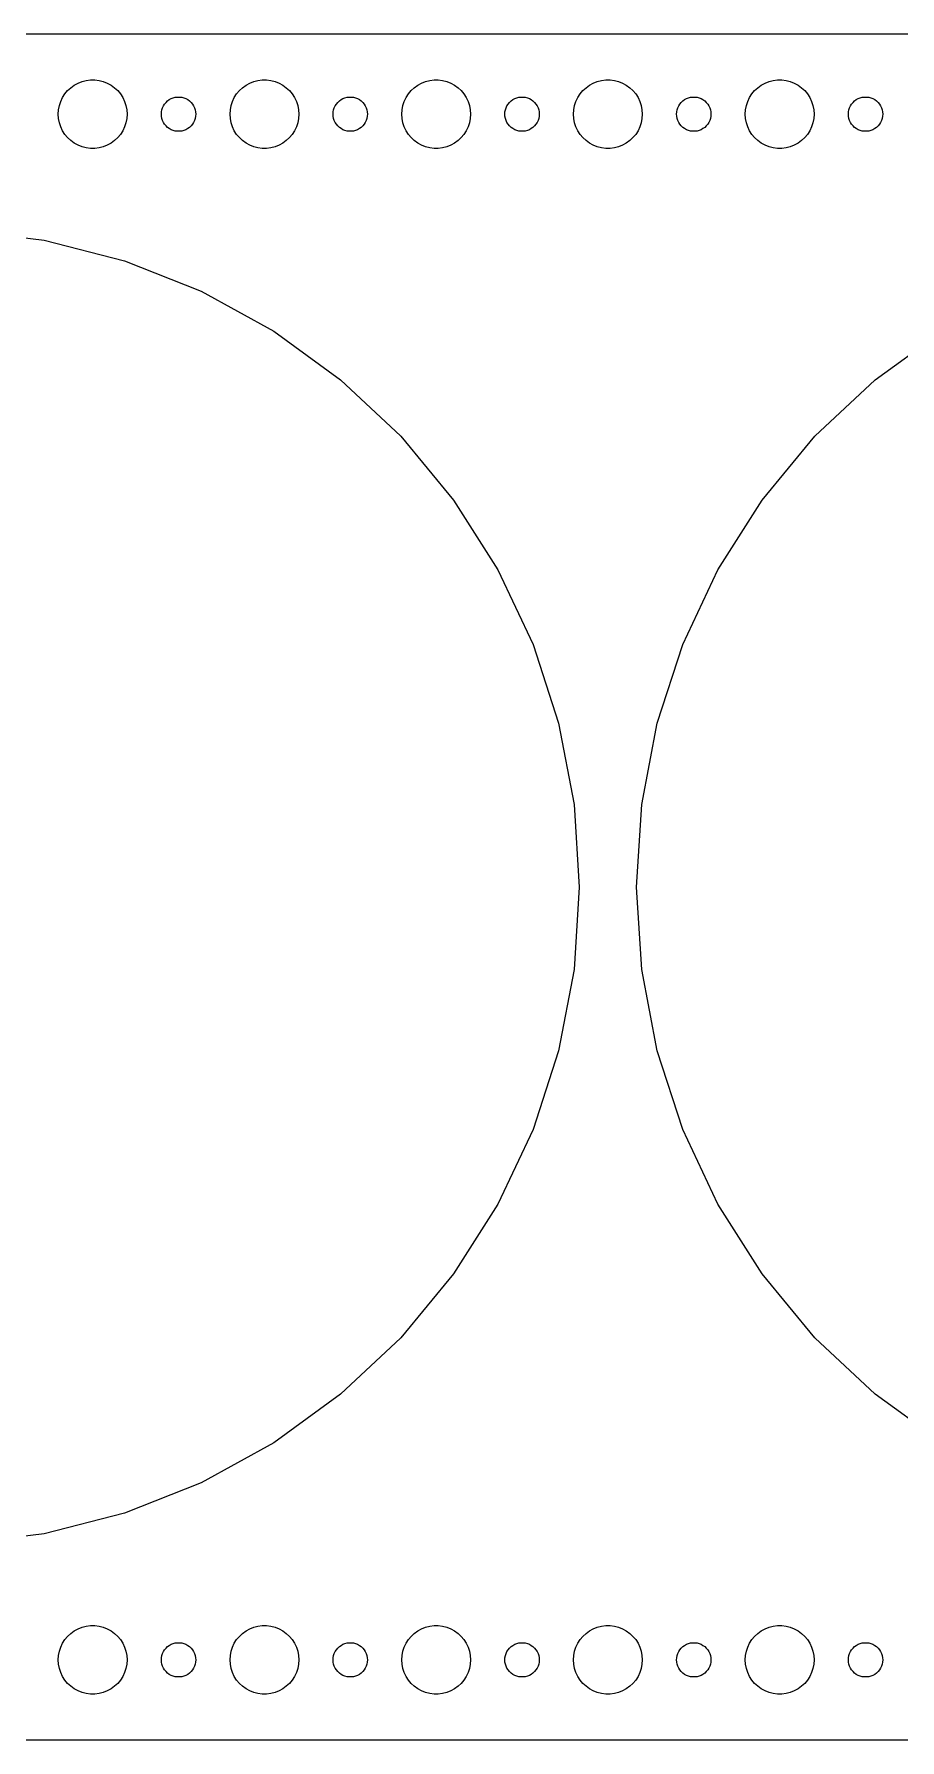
# Model space of a CAD drawing. Header units: metres. Extents: x -307 to 307, y -74 to 74.
# Drawn here: x -230.1 to -154.5, y -74.5 to 74.5 of the extents above; entities that cross this region are included whole.
import ezdxf

# ---------------------------------------------------------------- set-up
doc = ezdxf.new("R2010")
doc.units = ezdxf.units.M

msp = doc.modelspace()

# ---------------------------------------------------------------- linework, layer by layer
for p, q in [((302.314, 74.4901), (-302.314, 74.4901)), ((-226.912, 69.8115), (-226.607, 70.033)), ((-226.607, 70.033), (-226.277, 70.2145)), ((-226.277, 70.2145), (-225.927, 70.3532)), ((-225.927, 70.3532), (-225.562, 70.4469)), ((-225.562, 70.4469), (-225.188, 70.4941)), ((-225.188, 70.4941), (-224.812, 70.4941)), ((-224.812, 70.4941), (-224.438, 70.4469)), ((-224.438, 70.4469), (-224.073, 70.3532)), ((-224.073, 70.3532), (-223.723, 70.2145)), ((-223.723, 70.2145), (-223.393, 70.033)), ((-223.393, 70.033), (-223.088, 69.8115)), ((-211.912, 69.8115), (-211.607, 70.033)), ((-211.607, 70.033), (-211.277, 70.2145)), ((-211.277, 70.2145), (-210.927, 70.3532)), ((-210.927, 70.3532), (-210.562, 70.4469)), ((-210.562, 70.4469), (-210.188, 70.4941)), ((-210.188, 70.4941), (-209.812, 70.4941)), ((-209.812, 70.4941), (-209.438, 70.4469)), ((-209.438, 70.4469), (-209.073, 70.3532)), ((-209.073, 70.3532), (-208.723, 70.2145)), ((-208.723, 70.2145), (-208.393, 70.033)), ((-208.393, 70.033), (-208.088, 69.8115)), ((-196.912, 69.8115), (-196.607, 70.033)), ((-196.607, 70.033), (-196.277, 70.2145)), ((-196.277, 70.2145), (-195.927, 70.3532)), ((-195.927, 70.3532), (-195.562, 70.4469)), ((-195.562, 70.4469), (-195.188, 70.4941)), ((-195.188, 70.4941), (-194.812, 70.4941)), ((-194.812, 70.4941), (-194.438, 70.4469)), ((-194.438, 70.4469), (-194.073, 70.3532)), ((-194.073, 70.3532), (-193.723, 70.2145)), ((-193.723, 70.2145), (-193.393, 70.033)), ((-193.393, 70.033), (-193.088, 69.8115)), ((-181.912, 69.8115), (-181.607, 70.033)), ((-181.607, 70.033), (-181.277, 70.2145)), ((-181.277, 70.2145), (-180.927, 70.3532)), ((-180.927, 70.3532), (-180.562, 70.4469)), ((-180.562, 70.4469), (-180.188, 70.4941)), ((-180.188, 70.4941), (-179.812, 70.4941)), ((-179.812, 70.4941), (-179.438, 70.4469)), ((-179.438, 70.4469), (-179.073, 70.3532)), ((-179.073, 70.3532), (-178.723, 70.2145)), ((-178.723, 70.2145), (-178.393, 70.033)), ((-178.393, 70.033), (-178.088, 69.8115)), ((-166.912, 69.8115), (-166.607, 70.033)), ((-166.607, 70.033), (-166.277, 70.2145)), ((-166.277, 70.2145), (-165.927, 70.3532)), ((-165.927, 70.3532), (-165.562, 70.4469)), ((-165.562, 70.4469), (-165.188, 70.4941)), ((-165.188, 70.4941), (-164.812, 70.4941)), ((-164.812, 70.4941), (-164.438, 70.4469)), ((-164.438, 70.4469), (-164.073, 70.3532)), ((-164.073, 70.3532), (-163.723, 70.2145)), ((-163.723, 70.2145), (-163.393, 70.033)), ((-163.393, 70.033), (-163.088, 69.8115)), ((-227.906, 68.2461), (-227.789, 68.6044)), ((-227.789, 68.6044), (-227.629, 68.9453)), ((-227.629, 68.9453), (-227.427, 69.2634)), ((-227.427, 69.2634), (-227.187, 69.5536)), ((-227.187, 69.5536), (-226.912, 69.8115)), ((-223.088, 69.8115), (-222.813, 69.5536)), ((-222.813, 69.5536), (-222.573, 69.2634)), ((-222.573, 69.2634), (-222.371, 68.9453)), ((-222.371, 68.9453), (-222.211, 68.6044)), ((-222.211, 68.6044), (-222.094, 68.2461)), ((-218.593, 68.5268), (-218.456, 68.6558)), ((-218.456, 68.6558), (-218.304, 68.7665)), ((-218.304, 68.7665), (-218.139, 68.8572)), ((-218.139, 68.8572), (-217.964, 68.9266)), ((-217.964, 68.9266), (-217.781, 68.9734)), ((-217.781, 68.9734), (-217.594, 68.997)), ((-217.594, 68.997), (-217.406, 68.997)), ((-217.406, 68.997), (-217.219, 68.9734)), ((-217.219, 68.9734), (-217.036, 68.9266)), ((-217.036, 68.9266), (-216.861, 68.8572)), ((-216.861, 68.8572), (-216.696, 68.7665)), ((-216.696, 68.7665), (-216.544, 68.6558)), ((-216.544, 68.6558), (-216.407, 68.5268)), ((-212.906, 68.2461), (-212.789, 68.6044)), ((-212.789, 68.6044), (-212.629, 68.9453)), ((-212.629, 68.9453), (-212.427, 69.2634)), ((-212.427, 69.2634), (-212.187, 69.5536)), ((-212.187, 69.5536), (-211.912, 69.8115)), ((-208.088, 69.8115), (-207.813, 69.5536)), ((-207.813, 69.5536), (-207.573, 69.2634)), ((-207.573, 69.2634), (-207.371, 68.9453)), ((-207.371, 68.9453), (-207.211, 68.6044)), ((-207.211, 68.6044), (-207.094, 68.2461)), ((-203.593, 68.5268), (-203.456, 68.6558)), ((-203.456, 68.6558), (-203.304, 68.7665)), ((-203.304, 68.7665), (-203.139, 68.8572)), ((-203.139, 68.8572), (-202.964, 68.9266)), ((-202.964, 68.9266), (-202.781, 68.9734)), ((-202.781, 68.9734), (-202.594, 68.997)), ((-202.594, 68.997), (-202.406, 68.997)), ((-202.406, 68.997), (-202.219, 68.9734)), ((-202.219, 68.9734), (-202.036, 68.9266)), ((-202.036, 68.9266), (-201.861, 68.8572)), ((-201.861, 68.8572), (-201.696, 68.7665)), ((-201.696, 68.7665), (-201.544, 68.6558)), ((-201.544, 68.6558), (-201.407, 68.5268)), ((-197.906, 68.2461), (-197.789, 68.6044)), ((-197.789, 68.6044), (-197.629, 68.9453)), ((-197.629, 68.9453), (-197.427, 69.2634)), ((-197.427, 69.2634), (-197.187, 69.5536)), ((-197.187, 69.5536), (-196.912, 69.8115)), ((-193.088, 69.8115), (-192.813, 69.5536)), ((-192.813, 69.5536), (-192.573, 69.2634)), ((-192.573, 69.2634), (-192.371, 68.9453)), ((-192.371, 68.9453), (-192.211, 68.6044)), ((-192.211, 68.6044), (-192.094, 68.2461)), ((-188.593, 68.5268), (-188.456, 68.6558)), ((-188.456, 68.6558), (-188.304, 68.7665)), ((-188.304, 68.7665), (-188.139, 68.8572)), ((-188.139, 68.8572), (-187.964, 68.9266)), ((-187.964, 68.9266), (-187.781, 68.9734)), ((-187.781, 68.9734), (-187.594, 68.997)), ((-187.594, 68.997), (-187.406, 68.997)), ((-187.406, 68.997), (-187.219, 68.9734)), ((-187.219, 68.9734), (-187.036, 68.9266)), ((-187.036, 68.9266), (-186.861, 68.8572)), ((-186.861, 68.8572), (-186.696, 68.7665)), ((-186.696, 68.7665), (-186.544, 68.6558)), ((-186.544, 68.6558), (-186.407, 68.5268)), ((-182.906, 68.2461), (-182.789, 68.6044)), ((-182.789, 68.6044), (-182.629, 68.9453)), ((-182.629, 68.9453), (-182.427, 69.2634)), ((-182.427, 69.2634), (-182.187, 69.5536)), ((-182.187, 69.5536), (-181.912, 69.8115)), ((-178.088, 69.8115), (-177.813, 69.5536)), ((-177.813, 69.5536), (-177.573, 69.2634)), ((-177.573, 69.2634), (-177.371, 68.9453)), ((-177.371, 68.9453), (-177.211, 68.6044)), ((-177.211, 68.6044), (-177.094, 68.2461)), ((-173.593, 68.5268), (-173.456, 68.6558)), ((-173.456, 68.6558), (-173.304, 68.7665)), ((-173.304, 68.7665), (-173.139, 68.8572)), ((-173.139, 68.8572), (-172.964, 68.9266)), ((-172.964, 68.9266), (-172.781, 68.9734)), ((-172.781, 68.9734), (-172.594, 68.997)), ((-172.594, 68.997), (-172.406, 68.997)), ((-172.406, 68.997), (-172.219, 68.9734)), ((-172.219, 68.9734), (-172.036, 68.9266)), ((-172.036, 68.9266), (-171.861, 68.8572)), ((-171.861, 68.8572), (-171.696, 68.7665)), ((-171.696, 68.7665), (-171.544, 68.6558)), ((-171.544, 68.6558), (-171.407, 68.5268)), ((-167.906, 68.2461), (-167.789, 68.6044)), ((-167.789, 68.6044), (-167.629, 68.9453)), ((-167.629, 68.9453), (-167.427, 69.2634)), ((-167.427, 69.2634), (-167.187, 69.5536)), ((-167.187, 69.5536), (-166.912, 69.8115)), ((-163.088, 69.8115), (-162.813, 69.5536)), ((-162.813, 69.5536), (-162.573, 69.2634)), ((-162.573, 69.2634), (-162.371, 68.9453)), ((-162.371, 68.9453), (-162.211, 68.6044)), ((-162.211, 68.6044), (-162.094, 68.2461)), ((-158.593, 68.5268), (-158.456, 68.6558)), ((-158.456, 68.6558), (-158.304, 68.7665)), ((-158.304, 68.7665), (-158.139, 68.8572)), ((-158.139, 68.8572), (-157.964, 68.9266)), ((-157.964, 68.9266), (-157.781, 68.9734)), ((-157.781, 68.9734), (-157.594, 68.997)), ((-157.594, 68.997), (-157.406, 68.997)), ((-157.406, 68.997), (-157.219, 68.9734)), ((-157.219, 68.9734), (-157.036, 68.9266)), ((-157.036, 68.9266), (-156.861, 68.8572)), ((-156.861, 68.8572), (-156.696, 68.7665)), ((-156.696, 68.7665), (-156.544, 68.6558)), ((-156.544, 68.6558), (-156.407, 68.5268)), ((-228, 67.5), (-227.976, 67.876)), ((-227.976, 67.124), (-228, 67.5)), ((-227.976, 67.876), (-227.906, 68.2461)), ((-227.906, 66.7539), (-227.976, 67.124)), ((-222.094, 68.2461), (-222.024, 67.876)), ((-222.024, 67.124), (-222.094, 66.7539)), ((-222.024, 67.876), (-222, 67.5)), ((-222, 67.5), (-222.024, 67.124)), ((-219, 67.5), (-218.988, 67.688)), ((-218.988, 67.312), (-219, 67.5)), ((-218.988, 67.688), (-218.953, 67.873)), ((-218.953, 67.127), (-218.988, 67.312)), ((-218.953, 67.873), (-218.895, 68.0522)), ((-218.895, 66.9478), (-218.953, 67.127)), ((-218.895, 68.0522), (-218.814, 68.2226)), ((-218.814, 68.2226), (-218.714, 68.3817)), ((-218.714, 68.3817), (-218.593, 68.5268)), ((-216.407, 68.5268), (-216.286, 68.3817)), ((-216.286, 68.3817), (-216.186, 68.2226)), ((-216.186, 68.2226), (-216.105, 68.0522)), ((-216.105, 68.0522), (-216.047, 67.873)), ((-216.047, 67.127), (-216.105, 66.9478)), ((-216.047, 67.873), (-216.012, 67.688)), ((-216.012, 67.312), (-216.047, 67.127)), ((-216.012, 67.688), (-216, 67.5)), ((-216, 67.5), (-216.012, 67.312)), ((-213, 67.5), (-212.976, 67.876)), ((-212.976, 67.124), (-213, 67.5)), ((-212.976, 67.876), (-212.906, 68.2461)), ((-212.906, 66.7539), (-212.976, 67.124)), ((-207.094, 68.2461), (-207.024, 67.876)), ((-207.024, 67.124), (-207.094, 66.7539)), ((-207.024, 67.876), (-207, 67.5)), ((-207, 67.5), (-207.024, 67.124)), ((-204, 67.5), (-203.988, 67.688)), ((-203.988, 67.312), (-204, 67.5)), ((-203.988, 67.688), (-203.953, 67.873)), ((-203.953, 67.127), (-203.988, 67.312)), ((-203.953, 67.873), (-203.895, 68.0522)), ((-203.895, 66.9478), (-203.953, 67.127)), ((-203.895, 68.0522), (-203.814, 68.2226)), ((-203.814, 68.2226), (-203.714, 68.3817)), ((-203.714, 68.3817), (-203.593, 68.5268)), ((-201.407, 68.5268), (-201.286, 68.3817)), ((-201.286, 68.3817), (-201.186, 68.2226)), ((-201.186, 68.2226), (-201.105, 68.0522)), ((-201.105, 68.0522), (-201.047, 67.873)), ((-201.047, 67.127), (-201.105, 66.9478)), ((-201.047, 67.873), (-201.012, 67.688)), ((-201.012, 67.312), (-201.047, 67.127)), ((-201.012, 67.688), (-201, 67.5)), ((-201, 67.5), (-201.012, 67.312)), ((-198, 67.5), (-197.976, 67.876)), ((-197.976, 67.124), (-198, 67.5)), ((-197.976, 67.876), (-197.906, 68.2461)), ((-197.906, 66.7539), (-197.976, 67.124)), ((-192.094, 68.2461), (-192.024, 67.876)), ((-192.024, 67.124), (-192.094, 66.7539)), ((-192.024, 67.876), (-192, 67.5)), ((-192, 67.5), (-192.024, 67.124)), ((-189, 67.5), (-188.988, 67.688)), ((-188.988, 67.312), (-189, 67.5)), ((-188.988, 67.688), (-188.953, 67.873)), ((-188.953, 67.127), (-188.988, 67.312)), ((-188.953, 67.873), (-188.895, 68.0522)), ((-188.895, 66.9478), (-188.953, 67.127)), ((-188.895, 68.0522), (-188.814, 68.2226)), ((-188.814, 68.2226), (-188.714, 68.3817)), ((-188.714, 68.3817), (-188.593, 68.5268)), ((-186.407, 68.5268), (-186.286, 68.3817)), ((-186.286, 68.3817), (-186.186, 68.2226)), ((-186.186, 68.2226), (-186.105, 68.0522)), ((-186.105, 68.0522), (-186.047, 67.873)), ((-186.047, 67.127), (-186.105, 66.9478)), ((-186.047, 67.873), (-186.012, 67.688)), ((-186.012, 67.312), (-186.047, 67.127)), ((-186.012, 67.688), (-186, 67.5)), ((-186, 67.5), (-186.012, 67.312)), ((-183, 67.5), (-182.976, 67.876)), ((-182.976, 67.124), (-183, 67.5)), ((-182.976, 67.876), (-182.906, 68.2461)), ((-182.906, 66.7539), (-182.976, 67.124)), ((-177.094, 68.2461), (-177.024, 67.876)), ((-177.024, 67.124), (-177.094, 66.7539)), ((-177.024, 67.876), (-177, 67.5)), ((-177, 67.5), (-177.024, 67.124)), ((-174, 67.5), (-173.988, 67.688)), ((-173.988, 67.312), (-174, 67.5)), ((-173.988, 67.688), (-173.953, 67.873)), ((-173.953, 67.127), (-173.988, 67.312)), ((-173.953, 67.873), (-173.895, 68.0522)), ((-173.895, 66.9478), (-173.953, 67.127)), ((-173.895, 68.0522), (-173.814, 68.2226)), ((-173.814, 68.2226), (-173.714, 68.3817)), ((-173.714, 68.3817), (-173.593, 68.5268)), ((-171.407, 68.5268), (-171.286, 68.3817)), ((-171.286, 68.3817), (-171.186, 68.2226)), ((-171.186, 68.2226), (-171.105, 68.0522)), ((-171.105, 68.0522), (-171.047, 67.873)), ((-171.047, 67.127), (-171.105, 66.9478)), ((-171.047, 67.873), (-171.012, 67.688)), ((-171.012, 67.312), (-171.047, 67.127)), ((-171.012, 67.688), (-171, 67.5)), ((-171, 67.5), (-171.012, 67.312)), ((-168, 67.5), (-167.976, 67.876)), ((-167.976, 67.124), (-168, 67.5)), ((-167.976, 67.876), (-167.906, 68.2461)), ((-167.906, 66.7539), (-167.976, 67.124)), ((-162.094, 68.2461), (-162.024, 67.876)), ((-162.024, 67.124), (-162.094, 66.7539)), ((-162.024, 67.876), (-162, 67.5)), ((-162, 67.5), (-162.024, 67.124)), ((-159, 67.5), (-158.988, 67.688)), ((-158.988, 67.312), (-159, 67.5)), ((-158.988, 67.688), (-158.953, 67.873)), ((-158.953, 67.127), (-158.988, 67.312)), ((-158.953, 67.873), (-158.895, 68.0522)), ((-158.895, 66.9478), (-158.953, 67.127)), ((-158.895, 68.0522), (-158.814, 68.2226)), ((-158.814, 68.2226), (-158.714, 68.3817)), ((-158.714, 68.3817), (-158.593, 68.5268)), ((-156.407, 68.5268), (-156.286, 68.3817)), ((-156.286, 68.3817), (-156.186, 68.2226)), ((-156.186, 68.2226), (-156.105, 68.0522)), ((-156.105, 68.0522), (-156.047, 67.873)), ((-156.047, 67.127), (-156.105, 66.9478)), ((-156.047, 67.873), (-156.012, 67.688)), ((-156.012, 67.312), (-156.047, 67.127)), ((-156.012, 67.688), (-156, 67.5)), ((-156, 67.5), (-156.012, 67.312)), ((-227.789, 66.3956), (-227.906, 66.7539)), ((-227.629, 66.0547), (-227.789, 66.3956)), ((-227.427, 65.7366), (-227.629, 66.0547)), ((-227.187, 65.4464), (-227.427, 65.7366)), ((-222.573, 65.7366), (-222.813, 65.4464)), ((-222.371, 66.0547), (-222.573, 65.7366)), ((-222.211, 66.3956), (-222.371, 66.0547)), ((-222.094, 66.7539), (-222.211, 66.3956)), ((-218.814, 66.7774), (-218.895, 66.9478)), ((-218.714, 66.6183), (-218.814, 66.7774)), ((-218.593, 66.4732), (-218.714, 66.6183)), ((-218.456, 66.3442), (-218.593, 66.4732)), ((-218.304, 66.2335), (-218.456, 66.3442)), ((-218.139, 66.1428), (-218.304, 66.2335)), ((-217.964, 66.0734), (-218.139, 66.1428)), ((-217.781, 66.0266), (-217.964, 66.0734)), ((-217.594, 66.003), (-217.781, 66.0266)), ((-217.406, 66.003), (-217.594, 66.003)), ((-217.219, 66.0266), (-217.406, 66.003)), ((-217.036, 66.0734), (-217.219, 66.0266)), ((-216.861, 66.1428), (-217.036, 66.0734)), ((-216.696, 66.2335), (-216.861, 66.1428)), ((-216.544, 66.3442), (-216.696, 66.2335)), ((-216.407, 66.4732), (-216.544, 66.3442)), ((-216.286, 66.6183), (-216.407, 66.4732)), ((-216.186, 66.7774), (-216.286, 66.6183)), ((-216.105, 66.9478), (-216.186, 66.7774)), ((-212.789, 66.3956), (-212.906, 66.7539)), ((-212.629, 66.0547), (-212.789, 66.3956)), ((-212.427, 65.7366), (-212.629, 66.0547)), ((-212.187, 65.4464), (-212.427, 65.7366)), ((-207.573, 65.7366), (-207.813, 65.4464)), ((-207.371, 66.0547), (-207.573, 65.7366)), ((-207.211, 66.3956), (-207.371, 66.0547)), ((-207.094, 66.7539), (-207.211, 66.3956)), ((-203.814, 66.7774), (-203.895, 66.9478)), ((-203.714, 66.6183), (-203.814, 66.7774)), ((-203.593, 66.4732), (-203.714, 66.6183)), ((-203.456, 66.3442), (-203.593, 66.4732)), ((-203.304, 66.2335), (-203.456, 66.3442)), ((-203.139, 66.1428), (-203.304, 66.2335)), ((-202.964, 66.0734), (-203.139, 66.1428)), ((-202.781, 66.0266), (-202.964, 66.0734)), ((-202.594, 66.003), (-202.781, 66.0266)), ((-202.406, 66.003), (-202.594, 66.003)), ((-202.219, 66.0266), (-202.406, 66.003)), ((-202.036, 66.0734), (-202.219, 66.0266)), ((-201.861, 66.1428), (-202.036, 66.0734)), ((-201.696, 66.2335), (-201.861, 66.1428)), ((-201.544, 66.3442), (-201.696, 66.2335)), ((-201.407, 66.4732), (-201.544, 66.3442)), ((-201.286, 66.6183), (-201.407, 66.4732)), ((-201.186, 66.7774), (-201.286, 66.6183)), ((-201.105, 66.9478), (-201.186, 66.7774)), ((-197.789, 66.3956), (-197.906, 66.7539)), ((-197.629, 66.0547), (-197.789, 66.3956)), ((-197.427, 65.7366), (-197.629, 66.0547)), ((-197.187, 65.4464), (-197.427, 65.7366)), ((-192.573, 65.7366), (-192.813, 65.4464)), ((-192.371, 66.0547), (-192.573, 65.7366)), ((-192.211, 66.3956), (-192.371, 66.0547)), ((-192.094, 66.7539), (-192.211, 66.3956)), ((-188.814, 66.7774), (-188.895, 66.9478)), ((-188.714, 66.6183), (-188.814, 66.7774)), ((-188.593, 66.4732), (-188.714, 66.6183)), ((-188.456, 66.3442), (-188.593, 66.4732)), ((-188.304, 66.2335), (-188.456, 66.3442)), ((-188.139, 66.1428), (-188.304, 66.2335)), ((-187.964, 66.0734), (-188.139, 66.1428)), ((-187.781, 66.0266), (-187.964, 66.0734)), ((-187.594, 66.003), (-187.781, 66.0266)), ((-187.406, 66.003), (-187.594, 66.003)), ((-187.219, 66.0266), (-187.406, 66.003)), ((-187.036, 66.0734), (-187.219, 66.0266)), ((-186.861, 66.1428), (-187.036, 66.0734)), ((-186.696, 66.2335), (-186.861, 66.1428)), ((-186.544, 66.3442), (-186.696, 66.2335)), ((-186.407, 66.4732), (-186.544, 66.3442)), ((-186.286, 66.6183), (-186.407, 66.4732)), ((-186.186, 66.7774), (-186.286, 66.6183)), ((-186.105, 66.9478), (-186.186, 66.7774)), ((-182.789, 66.3956), (-182.906, 66.7539)), ((-182.629, 66.0547), (-182.789, 66.3956)), ((-182.427, 65.7366), (-182.629, 66.0547)), ((-182.187, 65.4464), (-182.427, 65.7366)), ((-177.573, 65.7366), (-177.813, 65.4464)), ((-177.371, 66.0547), (-177.573, 65.7366)), ((-177.211, 66.3956), (-177.371, 66.0547)), ((-177.094, 66.7539), (-177.211, 66.3956)), ((-173.814, 66.7774), (-173.895, 66.9478)), ((-173.714, 66.6183), (-173.814, 66.7774)), ((-173.593, 66.4732), (-173.714, 66.6183)), ((-173.456, 66.3442), (-173.593, 66.4732)), ((-173.304, 66.2335), (-173.456, 66.3442)), ((-173.139, 66.1428), (-173.304, 66.2335)), ((-172.964, 66.0734), (-173.139, 66.1428)), ((-172.781, 66.0266), (-172.964, 66.0734)), ((-172.594, 66.003), (-172.781, 66.0266)), ((-172.406, 66.003), (-172.594, 66.003)), ((-172.219, 66.0266), (-172.406, 66.003)), ((-172.036, 66.0734), (-172.219, 66.0266)), ((-171.861, 66.1428), (-172.036, 66.0734)), ((-171.696, 66.2335), (-171.861, 66.1428)), ((-171.544, 66.3442), (-171.696, 66.2335)), ((-171.407, 66.4732), (-171.544, 66.3442)), ((-171.286, 66.6183), (-171.407, 66.4732)), ((-171.186, 66.7774), (-171.286, 66.6183)), ((-171.105, 66.9478), (-171.186, 66.7774)), ((-167.789, 66.3956), (-167.906, 66.7539)), ((-167.629, 66.0547), (-167.789, 66.3956)), ((-167.427, 65.7366), (-167.629, 66.0547)), ((-167.187, 65.4464), (-167.427, 65.7366)), ((-162.573, 65.7366), (-162.813, 65.4464)), ((-162.371, 66.0547), (-162.573, 65.7366)), ((-162.211, 66.3956), (-162.371, 66.0547)), ((-162.094, 66.7539), (-162.211, 66.3956)), ((-158.814, 66.7774), (-158.895, 66.9478)), ((-158.714, 66.6183), (-158.814, 66.7774)), ((-158.593, 66.4732), (-158.714, 66.6183)), ((-158.456, 66.3442), (-158.593, 66.4732)), ((-158.304, 66.2335), (-158.456, 66.3442)), ((-158.139, 66.1428), (-158.304, 66.2335)), ((-157.964, 66.0734), (-158.139, 66.1428)), ((-157.781, 66.0266), (-157.964, 66.0734)), ((-157.594, 66.003), (-157.781, 66.0266)), ((-157.406, 66.003), (-157.594, 66.003)), ((-157.219, 66.0266), (-157.406, 66.003)), ((-157.036, 66.0734), (-157.219, 66.0266)), ((-156.861, 66.1428), (-157.036, 66.0734)), ((-156.696, 66.2335), (-156.861, 66.1428)), ((-156.544, 66.3442), (-156.696, 66.2335)), ((-156.407, 66.4732), (-156.544, 66.3442)), ((-156.286, 66.6183), (-156.407, 66.4732)), ((-156.186, 66.7774), (-156.286, 66.6183)), ((-156.105, 66.9478), (-156.186, 66.7774)), ((-226.912, 65.1885), (-227.187, 65.4464)), ((-226.607, 64.967), (-226.912, 65.1885)), ((-226.277, 64.7855), (-226.607, 64.967)), ((-225.927, 64.6468), (-226.277, 64.7855)), ((-225.562, 64.5531), (-225.927, 64.6468)), ((-225.188, 64.5059), (-225.562, 64.5531)), ((-224.812, 64.5059), (-225.188, 64.5059)), ((-224.438, 64.5531), (-224.812, 64.5059)), ((-224.073, 64.6468), (-224.438, 64.5531)), ((-223.723, 64.7855), (-224.073, 64.6468)), ((-223.393, 64.967), (-223.723, 64.7855)), ((-223.088, 65.1885), (-223.393, 64.967)), ((-222.813, 65.4464), (-223.088, 65.1885)), ((-211.912, 65.1885), (-212.187, 65.4464)), ((-211.607, 64.967), (-211.912, 65.1885)), ((-211.277, 64.7855), (-211.607, 64.967)), ((-210.927, 64.6468), (-211.277, 64.7855)), ((-210.562, 64.5531), (-210.927, 64.6468)), ((-210.188, 64.5059), (-210.562, 64.5531)), ((-209.812, 64.5059), (-210.188, 64.5059)), ((-209.438, 64.5531), (-209.812, 64.5059)), ((-209.073, 64.6468), (-209.438, 64.5531)), ((-208.723, 64.7855), (-209.073, 64.6468)), ((-208.393, 64.967), (-208.723, 64.7855)), ((-208.088, 65.1885), (-208.393, 64.967)), ((-207.813, 65.4464), (-208.088, 65.1885)), ((-196.912, 65.1885), (-197.187, 65.4464)), ((-196.607, 64.967), (-196.912, 65.1885)), ((-196.277, 64.7855), (-196.607, 64.967)), ((-195.927, 64.6468), (-196.277, 64.7855)), ((-195.562, 64.5531), (-195.927, 64.6468)), ((-195.188, 64.5059), (-195.562, 64.5531)), ((-194.812, 64.5059), (-195.188, 64.5059)), ((-194.438, 64.5531), (-194.812, 64.5059)), ((-194.073, 64.6468), (-194.438, 64.5531)), ((-193.723, 64.7855), (-194.073, 64.6468)), ((-193.393, 64.967), (-193.723, 64.7855)), ((-193.088, 65.1885), (-193.393, 64.967)), ((-192.813, 65.4464), (-193.088, 65.1885)), ((-181.912, 65.1885), (-182.187, 65.4464)), ((-181.607, 64.967), (-181.912, 65.1885)), ((-181.277, 64.7855), (-181.607, 64.967)), ((-180.927, 64.6468), (-181.277, 64.7855)), ((-180.562, 64.5531), (-180.927, 64.6468)), ((-180.188, 64.5059), (-180.562, 64.5531)), ((-179.812, 64.5059), (-180.188, 64.5059)), ((-179.438, 64.5531), (-179.812, 64.5059)), ((-179.073, 64.6468), (-179.438, 64.5531)), ((-178.723, 64.7855), (-179.073, 64.6468)), ((-178.393, 64.967), (-178.723, 64.7855)), ((-178.088, 65.1885), (-178.393, 64.967)), ((-177.813, 65.4464), (-178.088, 65.1885)), ((-166.912, 65.1885), (-167.187, 65.4464)), ((-166.607, 64.967), (-166.912, 65.1885)), ((-166.277, 64.7855), (-166.607, 64.967)), ((-165.927, 64.6468), (-166.277, 64.7855)), ((-165.562, 64.5531), (-165.927, 64.6468)), ((-165.188, 64.5059), (-165.562, 64.5531)), ((-164.812, 64.5059), (-165.188, 64.5059)), ((-164.438, 64.5531), (-164.812, 64.5059)), ((-164.073, 64.6468), (-164.438, 64.5531)), ((-163.723, 64.7855), (-164.073, 64.6468)), ((-163.393, 64.967), (-163.723, 64.7855)), ((-163.088, 65.1885), (-163.393, 64.967)), ((-162.813, 65.4464), (-163.088, 65.1885)), ((-236.39, 57.3865), (-229.226, 56.4815)), ((-229.226, 56.4815), (-222.232, 54.6857)), ((-222.232, 54.6857), (-215.518, 52.0276)), ((-215.518, 52.0276), (-209.19, 48.5488)), ((-209.19, 48.5488), (-203.348, 44.3045)), ((-156.652, 44.3045), (-150.81, 48.5488)), ((-203.348, 44.3045), (-198.084, 39.3615)), ((-161.916, 39.3615), (-156.652, 44.3045)), ((-198.084, 39.3615), (-193.482, 33.7977)), ((-166.518, 33.7977), (-161.916, 39.3615)), ((-193.482, 33.7977), (-189.612, 27.7008)), ((-170.388, 27.7008), (-166.518, 33.7977)), ((-189.612, 27.7008), (-186.538, 21.1672)), ((-173.462, 21.1672), (-170.388, 27.7008)), ((-186.538, 21.1672), (-184.306, 14.2997)), ((-175.694, 14.2997), (-173.462, 21.1672)), ((-184.306, 14.2997), (-182.953, 7.2066)), ((-177.047, 7.2066), (-175.694, 14.2997)), ((-182.953, 7.2066), (-182.5, 0)), ((-177.5, 0), (-177.047, 7.2066)), ((-182.5, 0), (-182.953, -7.2066)), ((-177.047, -7.2066), (-177.5, 0)), ((-182.953, -7.2066), (-184.306, -14.2997)), ((-175.694, -14.2997), (-177.047, -7.2066)), ((-184.306, -14.2997), (-186.538, -21.1672)), ((-173.462, -21.1672), (-175.694, -14.2997)), ((-186.538, -21.1672), (-189.612, -27.7008)), ((-170.388, -27.7008), (-173.462, -21.1672)), ((-189.612, -27.7008), (-193.482, -33.7977)), ((-166.518, -33.7977), (-170.388, -27.7008)), ((-193.482, -33.7977), (-198.084, -39.3615)), ((-161.916, -39.3615), (-166.518, -33.7977)), ((-198.084, -39.3615), (-203.348, -44.3045)), ((-156.652, -44.3045), (-161.916, -39.3615)), ((-203.348, -44.3045), (-209.19, -48.5488)), ((-150.81, -48.5488), (-156.652, -44.3045)), ((-209.19, -48.5488), (-215.518, -52.0276)), ((-215.518, -52.0276), (-222.232, -54.6857)), ((-222.232, -54.6857), (-229.226, -56.4815)), ((-229.226, -56.4815), (-236.39, -57.3865)), ((-227.427, -65.7366), (-227.187, -65.4464)), ((-227.187, -65.4464), (-226.912, -65.1885)), ((-226.912, -65.1885), (-226.607, -64.967)), ((-226.607, -64.967), (-226.277, -64.7855)), ((-226.277, -64.7855), (-225.927, -64.6468)), ((-225.927, -64.6468), (-225.562, -64.5531)), ((-225.562, -64.5531), (-225.188, -64.5059)), ((-225.188, -64.5059), (-224.812, -64.5059)), ((-224.812, -64.5059), (-224.438, -64.5531)), ((-224.438, -64.5531), (-224.073, -64.6468)), ((-224.073, -64.6468), (-223.723, -64.7855)), ((-223.723, -64.7855), (-223.393, -64.967)), ((-223.393, -64.967), (-223.088, -65.1885)), ((-223.088, -65.1885), (-222.813, -65.4464)), ((-222.813, -65.4464), (-222.573, -65.7366)), ((-212.427, -65.7366), (-212.187, -65.4464)), ((-212.187, -65.4464), (-211.912, -65.1885)), ((-211.912, -65.1885), (-211.607, -64.967)), ((-211.607, -64.967), (-211.277, -64.7855)), ((-211.277, -64.7855), (-210.927, -64.6468)), ((-210.927, -64.6468), (-210.562, -64.5531)), ((-210.562, -64.5531), (-210.188, -64.5059)), ((-210.188, -64.5059), (-209.812, -64.5059)), ((-209.812, -64.5059), (-209.438, -64.5531)), ((-209.438, -64.5531), (-209.073, -64.6468)), ((-209.073, -64.6468), (-208.723, -64.7855)), ((-208.723, -64.7855), (-208.393, -64.967)), ((-208.393, -64.967), (-208.088, -65.1885)), ((-208.088, -65.1885), (-207.813, -65.4464)), ((-207.813, -65.4464), (-207.573, -65.7366)), ((-197.427, -65.7366), (-197.187, -65.4464)), ((-197.187, -65.4464), (-196.912, -65.1885)), ((-196.912, -65.1885), (-196.607, -64.967)), ((-196.607, -64.967), (-196.277, -64.7855)), ((-196.277, -64.7855), (-195.927, -64.6468)), ((-195.927, -64.6468), (-195.562, -64.5531)), ((-195.562, -64.5531), (-195.188, -64.5059)), ((-195.188, -64.5059), (-194.812, -64.5059)), ((-194.812, -64.5059), (-194.438, -64.5531)), ((-194.438, -64.5531), (-194.073, -64.6468)), ((-194.073, -64.6468), (-193.723, -64.7855)), ((-193.723, -64.7855), (-193.393, -64.967)), ((-193.393, -64.967), (-193.088, -65.1885)), ((-193.088, -65.1885), (-192.813, -65.4464)), ((-192.813, -65.4464), (-192.573, -65.7366)), ((-182.427, -65.7366), (-182.187, -65.4464)), ((-182.187, -65.4464), (-181.912, -65.1885)), ((-181.912, -65.1885), (-181.607, -64.967)), ((-181.607, -64.967), (-181.277, -64.7855)), ((-181.277, -64.7855), (-180.927, -64.6468)), ((-180.927, -64.6468), (-180.562, -64.5531)), ((-180.562, -64.5531), (-180.188, -64.5059)), ((-180.188, -64.5059), (-179.812, -64.5059)), ((-179.812, -64.5059), (-179.438, -64.5531)), ((-179.438, -64.5531), (-179.073, -64.6468)), ((-179.073, -64.6468), (-178.723, -64.7855)), ((-178.723, -64.7855), (-178.393, -64.967)), ((-178.393, -64.967), (-178.088, -65.1885)), ((-178.088, -65.1885), (-177.813, -65.4464)), ((-177.813, -65.4464), (-177.573, -65.7366)), ((-167.427, -65.7366), (-167.187, -65.4464)), ((-167.187, -65.4464), (-166.912, -65.1885)), ((-166.912, -65.1885), (-166.607, -64.967)), ((-166.607, -64.967), (-166.277, -64.7855)), ((-166.277, -64.7855), (-165.927, -64.6468)), ((-165.927, -64.6468), (-165.562, -64.5531)), ((-165.562, -64.5531), (-165.188, -64.5059)), ((-165.188, -64.5059), (-164.812, -64.5059)), ((-164.812, -64.5059), (-164.438, -64.5531)), ((-164.438, -64.5531), (-164.073, -64.6468)), ((-164.073, -64.6468), (-163.723, -64.7855)), ((-163.723, -64.7855), (-163.393, -64.967)), ((-163.393, -64.967), (-163.088, -65.1885)), ((-163.088, -65.1885), (-162.813, -65.4464)), ((-162.813, -65.4464), (-162.573, -65.7366)), ((-227.976, -67.124), (-227.906, -66.7539)), ((-227.906, -66.7539), (-227.789, -66.3956)), ((-227.789, -66.3956), (-227.629, -66.0547)), ((-227.629, -66.0547), (-227.427, -65.7366)), ((-222.573, -65.7366), (-222.371, -66.0547)), ((-222.371, -66.0547), (-222.211, -66.3956)), ((-222.211, -66.3956), (-222.094, -66.7539)), ((-222.094, -66.7539), (-222.024, -67.124)), ((-218.953, -67.127), (-218.895, -66.9478)), ((-218.895, -66.9478), (-218.814, -66.7774)), ((-218.814, -66.7774), (-218.714, -66.6183)), ((-218.714, -66.6183), (-218.593, -66.4732)), ((-218.593, -66.4732), (-218.456, -66.3442)), ((-218.456, -66.3442), (-218.304, -66.2335)), ((-218.304, -66.2335), (-218.139, -66.1428)), ((-218.139, -66.1428), (-217.964, -66.0734)), ((-217.964, -66.0734), (-217.781, -66.0266)), ((-217.781, -66.0266), (-217.594, -66.003)), ((-217.594, -66.003), (-217.406, -66.003)), ((-217.406, -66.003), (-217.219, -66.0266)), ((-217.219, -66.0266), (-217.036, -66.0734)), ((-217.036, -66.0734), (-216.861, -66.1428)), ((-216.861, -66.1428), (-216.696, -66.2335)), ((-216.696, -66.2335), (-216.544, -66.3442)), ((-216.544, -66.3442), (-216.407, -66.4732)), ((-216.407, -66.4732), (-216.286, -66.6183)), ((-216.286, -66.6183), (-216.186, -66.7774)), ((-216.186, -66.7774), (-216.105, -66.9478)), ((-216.105, -66.9478), (-216.047, -67.127)), ((-212.976, -67.124), (-212.906, -66.7539)), ((-212.906, -66.7539), (-212.789, -66.3956)), ((-212.789, -66.3956), (-212.629, -66.0547)), ((-212.629, -66.0547), (-212.427, -65.7366)), ((-207.573, -65.7366), (-207.371, -66.0547)), ((-207.371, -66.0547), (-207.211, -66.3956)), ((-207.211, -66.3956), (-207.094, -66.7539)), ((-207.094, -66.7539), (-207.024, -67.124)), ((-203.953, -67.127), (-203.895, -66.9478)), ((-203.895, -66.9478), (-203.814, -66.7774)), ((-203.814, -66.7774), (-203.714, -66.6183)), ((-203.714, -66.6183), (-203.593, -66.4732)), ((-203.593, -66.4732), (-203.456, -66.3442)), ((-203.456, -66.3442), (-203.304, -66.2335)), ((-203.304, -66.2335), (-203.139, -66.1428)), ((-203.139, -66.1428), (-202.964, -66.0734)), ((-202.964, -66.0734), (-202.781, -66.0266)), ((-202.781, -66.0266), (-202.594, -66.003)), ((-202.594, -66.003), (-202.406, -66.003)), ((-202.406, -66.003), (-202.219, -66.0266)), ((-202.219, -66.0266), (-202.036, -66.0734)), ((-202.036, -66.0734), (-201.861, -66.1428)), ((-201.861, -66.1428), (-201.696, -66.2335)), ((-201.696, -66.2335), (-201.544, -66.3442)), ((-201.544, -66.3442), (-201.407, -66.4732)), ((-201.407, -66.4732), (-201.286, -66.6183)), ((-201.286, -66.6183), (-201.186, -66.7774)), ((-201.186, -66.7774), (-201.105, -66.9478)), ((-201.105, -66.9478), (-201.047, -67.127)), ((-197.976, -67.124), (-197.906, -66.7539)), ((-197.906, -66.7539), (-197.789, -66.3956)), ((-197.789, -66.3956), (-197.629, -66.0547)), ((-197.629, -66.0547), (-197.427, -65.7366)), ((-192.573, -65.7366), (-192.371, -66.0547)), ((-192.371, -66.0547), (-192.211, -66.3956)), ((-192.211, -66.3956), (-192.094, -66.7539)), ((-192.094, -66.7539), (-192.024, -67.124)), ((-188.953, -67.127), (-188.895, -66.9478)), ((-188.895, -66.9478), (-188.814, -66.7774)), ((-188.814, -66.7774), (-188.714, -66.6183)), ((-188.714, -66.6183), (-188.593, -66.4732)), ((-188.593, -66.4732), (-188.456, -66.3442)), ((-188.456, -66.3442), (-188.304, -66.2335)), ((-188.304, -66.2335), (-188.139, -66.1428)), ((-188.139, -66.1428), (-187.964, -66.0734)), ((-187.964, -66.0734), (-187.781, -66.0266)), ((-187.781, -66.0266), (-187.594, -66.003)), ((-187.594, -66.003), (-187.406, -66.003)), ((-187.406, -66.003), (-187.219, -66.0266)), ((-187.219, -66.0266), (-187.036, -66.0734)), ((-187.036, -66.0734), (-186.861, -66.1428)), ((-186.861, -66.1428), (-186.696, -66.2335)), ((-186.696, -66.2335), (-186.544, -66.3442)), ((-186.544, -66.3442), (-186.407, -66.4732)), ((-186.407, -66.4732), (-186.286, -66.6183)), ((-186.286, -66.6183), (-186.186, -66.7774)), ((-186.186, -66.7774), (-186.105, -66.9478)), ((-186.105, -66.9478), (-186.047, -67.127)), ((-182.976, -67.124), (-182.906, -66.7539)), ((-182.906, -66.7539), (-182.789, -66.3956)), ((-182.789, -66.3956), (-182.629, -66.0547)), ((-182.629, -66.0547), (-182.427, -65.7366)), ((-177.573, -65.7366), (-177.371, -66.0547)), ((-177.371, -66.0547), (-177.211, -66.3956)), ((-177.211, -66.3956), (-177.094, -66.7539)), ((-177.094, -66.7539), (-177.024, -67.124)), ((-173.953, -67.127), (-173.895, -66.9478)), ((-173.895, -66.9478), (-173.814, -66.7774)), ((-173.814, -66.7774), (-173.714, -66.6183)), ((-173.714, -66.6183), (-173.593, -66.4732)), ((-173.593, -66.4732), (-173.456, -66.3442)), ((-173.456, -66.3442), (-173.304, -66.2335)), ((-173.304, -66.2335), (-173.139, -66.1428)), ((-173.139, -66.1428), (-172.964, -66.0734)), ((-172.964, -66.0734), (-172.781, -66.0266)), ((-172.781, -66.0266), (-172.594, -66.003)), ((-172.594, -66.003), (-172.406, -66.003)), ((-172.406, -66.003), (-172.219, -66.0266)), ((-172.219, -66.0266), (-172.036, -66.0734)), ((-172.036, -66.0734), (-171.861, -66.1428)), ((-171.861, -66.1428), (-171.696, -66.2335)), ((-171.696, -66.2335), (-171.544, -66.3442)), ((-171.544, -66.3442), (-171.407, -66.4732)), ((-171.407, -66.4732), (-171.286, -66.6183)), ((-171.286, -66.6183), (-171.186, -66.7774)), ((-171.186, -66.7774), (-171.105, -66.9478)), ((-171.105, -66.9478), (-171.047, -67.127)), ((-167.976, -67.124), (-167.906, -66.7539)), ((-167.906, -66.7539), (-167.789, -66.3956)), ((-167.789, -66.3956), (-167.629, -66.0547)), ((-167.629, -66.0547), (-167.427, -65.7366)), ((-162.573, -65.7366), (-162.371, -66.0547)), ((-162.371, -66.0547), (-162.211, -66.3956)), ((-162.211, -66.3956), (-162.094, -66.7539)), ((-162.094, -66.7539), (-162.024, -67.124)), ((-158.953, -67.127), (-158.895, -66.9478)), ((-158.895, -66.9478), (-158.814, -66.7774)), ((-158.814, -66.7774), (-158.714, -66.6183)), ((-158.714, -66.6183), (-158.593, -66.4732)), ((-158.593, -66.4732), (-158.456, -66.3442)), ((-158.456, -66.3442), (-158.304, -66.2335)), ((-158.304, -66.2335), (-158.139, -66.1428)), ((-158.139, -66.1428), (-157.964, -66.0734)), ((-157.964, -66.0734), (-157.781, -66.0266)), ((-157.781, -66.0266), (-157.594, -66.003)), ((-157.594, -66.003), (-157.406, -66.003)), ((-157.406, -66.003), (-157.219, -66.0266)), ((-157.219, -66.0266), (-157.036, -66.0734)), ((-157.036, -66.0734), (-156.861, -66.1428)), ((-156.861, -66.1428), (-156.696, -66.2335)), ((-156.696, -66.2335), (-156.544, -66.3442)), ((-156.544, -66.3442), (-156.407, -66.4732)), ((-156.407, -66.4732), (-156.286, -66.6183)), ((-156.286, -66.6183), (-156.186, -66.7774)), ((-156.186, -66.7774), (-156.105, -66.9478)), ((-156.105, -66.9478), (-156.047, -67.127)), ((-228, -67.5), (-227.976, -67.124)), ((-227.976, -67.876), (-228, -67.5)), ((-227.906, -68.2461), (-227.976, -67.876)), ((-227.789, -68.6044), (-227.906, -68.2461)), ((-222.094, -68.2461), (-222.211, -68.6044)), ((-222.024, -67.876), (-222.094, -68.2461)), ((-222.024, -67.124), (-222, -67.5)), ((-222, -67.5), (-222.024, -67.876)), ((-219, -67.5), (-218.988, -67.312)), ((-218.988, -67.688), (-219, -67.5)), ((-218.988, -67.312), (-218.953, -67.127)), ((-218.953, -67.873), (-218.988, -67.688)), ((-218.895, -68.0522), (-218.953, -67.873)), ((-218.814, -68.2226), (-218.895, -68.0522)), ((-218.714, -68.3817), (-218.814, -68.2226)), ((-218.593, -68.5268), (-218.714, -68.3817)), ((-218.456, -68.6558), (-218.593, -68.5268)), ((-216.407, -68.5268), (-216.544, -68.6558)), ((-216.286, -68.3817), (-216.407, -68.5268)), ((-216.186, -68.2226), (-216.286, -68.3817)), ((-216.105, -68.0522), (-216.186, -68.2226)), ((-216.047, -67.873), (-216.105, -68.0522)), ((-216.047, -67.127), (-216.012, -67.312)), ((-216.012, -67.688), (-216.047, -67.873)), ((-216.012, -67.312), (-216, -67.5)), ((-216, -67.5), (-216.012, -67.688)), ((-213, -67.5), (-212.976, -67.124)), ((-212.976, -67.876), (-213, -67.5)), ((-212.906, -68.2461), (-212.976, -67.876)), ((-212.789, -68.6044), (-212.906, -68.2461)), ((-207.094, -68.2461), (-207.211, -68.6044)), ((-207.024, -67.876), (-207.094, -68.2461)), ((-207.024, -67.124), (-207, -67.5)), ((-207, -67.5), (-207.024, -67.876)), ((-204, -67.5), (-203.988, -67.312)), ((-203.988, -67.688), (-204, -67.5)), ((-203.988, -67.312), (-203.953, -67.127)), ((-203.953, -67.873), (-203.988, -67.688)), ((-203.895, -68.0522), (-203.953, -67.873)), ((-203.814, -68.2226), (-203.895, -68.0522)), ((-203.714, -68.3817), (-203.814, -68.2226)), ((-203.593, -68.5268), (-203.714, -68.3817)), ((-203.456, -68.6558), (-203.593, -68.5268)), ((-201.407, -68.5268), (-201.544, -68.6558)), ((-201.286, -68.3817), (-201.407, -68.5268)), ((-201.186, -68.2226), (-201.286, -68.3817)), ((-201.105, -68.0522), (-201.186, -68.2226)), ((-201.047, -67.873), (-201.105, -68.0522)), ((-201.047, -67.127), (-201.012, -67.312)), ((-201.012, -67.688), (-201.047, -67.873)), ((-201.012, -67.312), (-201, -67.5)), ((-201, -67.5), (-201.012, -67.688)), ((-198, -67.5), (-197.976, -67.124)), ((-197.976, -67.876), (-198, -67.5)), ((-197.906, -68.2461), (-197.976, -67.876)), ((-197.789, -68.6044), (-197.906, -68.2461)), ((-192.094, -68.2461), (-192.211, -68.6044)), ((-192.024, -67.876), (-192.094, -68.2461)), ((-192.024, -67.124), (-192, -67.5)), ((-192, -67.5), (-192.024, -67.876)), ((-189, -67.5), (-188.988, -67.312)), ((-188.988, -67.688), (-189, -67.5)), ((-188.988, -67.312), (-188.953, -67.127)), ((-188.953, -67.873), (-188.988, -67.688)), ((-188.895, -68.0522), (-188.953, -67.873)), ((-188.814, -68.2226), (-188.895, -68.0522)), ((-188.714, -68.3817), (-188.814, -68.2226)), ((-188.593, -68.5268), (-188.714, -68.3817)), ((-188.456, -68.6558), (-188.593, -68.5268)), ((-186.407, -68.5268), (-186.544, -68.6558)), ((-186.286, -68.3817), (-186.407, -68.5268)), ((-186.186, -68.2226), (-186.286, -68.3817)), ((-186.105, -68.0522), (-186.186, -68.2226)), ((-186.047, -67.873), (-186.105, -68.0522)), ((-186.047, -67.127), (-186.012, -67.312)), ((-186.012, -67.688), (-186.047, -67.873)), ((-186.012, -67.312), (-186, -67.5)), ((-186, -67.5), (-186.012, -67.688)), ((-183, -67.5), (-182.976, -67.124)), ((-182.976, -67.876), (-183, -67.5)), ((-182.906, -68.2461), (-182.976, -67.876)), ((-182.789, -68.6044), (-182.906, -68.2461)), ((-177.094, -68.2461), (-177.211, -68.6044)), ((-177.024, -67.876), (-177.094, -68.2461)), ((-177.024, -67.124), (-177, -67.5)), ((-177, -67.5), (-177.024, -67.876)), ((-174, -67.5), (-173.988, -67.312)), ((-173.988, -67.688), (-174, -67.5)), ((-173.988, -67.312), (-173.953, -67.127)), ((-173.953, -67.873), (-173.988, -67.688)), ((-173.895, -68.0522), (-173.953, -67.873)), ((-173.814, -68.2226), (-173.895, -68.0522)), ((-173.714, -68.3817), (-173.814, -68.2226)), ((-173.593, -68.5268), (-173.714, -68.3817)), ((-173.456, -68.6558), (-173.593, -68.5268)), ((-171.407, -68.5268), (-171.544, -68.6558)), ((-171.286, -68.3817), (-171.407, -68.5268)), ((-171.186, -68.2226), (-171.286, -68.3817)), ((-171.105, -68.0522), (-171.186, -68.2226)), ((-171.047, -67.873), (-171.105, -68.0522)), ((-171.047, -67.127), (-171.012, -67.312)), ((-171.012, -67.688), (-171.047, -67.873)), ((-171.012, -67.312), (-171, -67.5)), ((-171, -67.5), (-171.012, -67.688)), ((-168, -67.5), (-167.976, -67.124)), ((-167.976, -67.876), (-168, -67.5)), ((-167.906, -68.2461), (-167.976, -67.876)), ((-167.789, -68.6044), (-167.906, -68.2461)), ((-162.094, -68.2461), (-162.211, -68.6044)), ((-162.024, -67.876), (-162.094, -68.2461)), ((-162.024, -67.124), (-162, -67.5)), ((-162, -67.5), (-162.024, -67.876)), ((-159, -67.5), (-158.988, -67.312)), ((-158.988, -67.688), (-159, -67.5)), ((-158.988, -67.312), (-158.953, -67.127)), ((-158.953, -67.873), (-158.988, -67.688)), ((-158.895, -68.0522), (-158.953, -67.873)), ((-158.814, -68.2226), (-158.895, -68.0522)), ((-158.714, -68.3817), (-158.814, -68.2226)), ((-158.593, -68.5268), (-158.714, -68.3817)), ((-158.456, -68.6558), (-158.593, -68.5268)), ((-156.407, -68.5268), (-156.544, -68.6558)), ((-156.286, -68.3817), (-156.407, -68.5268)), ((-156.186, -68.2226), (-156.286, -68.3817)), ((-156.105, -68.0522), (-156.186, -68.2226)), ((-156.047, -67.873), (-156.105, -68.0522)), ((-156.047, -67.127), (-156.012, -67.312)), ((-156.012, -67.688), (-156.047, -67.873)), ((-156.012, -67.312), (-156, -67.5)), ((-156, -67.5), (-156.012, -67.688)), ((-227.629, -68.9453), (-227.789, -68.6044)), ((-227.427, -69.2634), (-227.629, -68.9453)), ((-227.187, -69.5536), (-227.427, -69.2634)), ((-226.912, -69.8115), (-227.187, -69.5536)), ((-226.607, -70.033), (-226.912, -69.8115)), ((-223.088, -69.8115), (-223.393, -70.033)), ((-222.813, -69.5536), (-223.088, -69.8115)), ((-222.573, -69.2634), (-222.813, -69.5536)), ((-222.371, -68.9453), (-222.573, -69.2634)), ((-222.211, -68.6044), (-222.371, -68.9453)), ((-218.304, -68.7665), (-218.456, -68.6558)), ((-218.139, -68.8572), (-218.304, -68.7665)), ((-217.964, -68.9266), (-218.139, -68.8572)), ((-217.781, -68.9734), (-217.964, -68.9266)), ((-217.594, -68.997), (-217.781, -68.9734)), ((-217.406, -68.997), (-217.594, -68.997)), ((-217.219, -68.9734), (-217.406, -68.997)), ((-217.036, -68.9266), (-217.219, -68.9734)), ((-216.861, -68.8572), (-217.036, -68.9266)), ((-216.696, -68.7665), (-216.861, -68.8572)), ((-216.544, -68.6558), (-216.696, -68.7665)), ((-212.629, -68.9453), (-212.789, -68.6044)), ((-212.427, -69.2634), (-212.629, -68.9453)), ((-212.187, -69.5536), (-212.427, -69.2634)), ((-211.912, -69.8115), (-212.187, -69.5536)), ((-211.607, -70.033), (-211.912, -69.8115)), ((-208.088, -69.8115), (-208.393, -70.033)), ((-207.813, -69.5536), (-208.088, -69.8115)), ((-207.573, -69.2634), (-207.813, -69.5536)), ((-207.371, -68.9453), (-207.573, -69.2634)), ((-207.211, -68.6044), (-207.371, -68.9453)), ((-203.304, -68.7665), (-203.456, -68.6558)), ((-203.139, -68.8572), (-203.304, -68.7665)), ((-202.964, -68.9266), (-203.139, -68.8572)), ((-202.781, -68.9734), (-202.964, -68.9266)), ((-202.594, -68.997), (-202.781, -68.9734)), ((-202.406, -68.997), (-202.594, -68.997)), ((-202.219, -68.9734), (-202.406, -68.997)), ((-202.036, -68.9266), (-202.219, -68.9734)), ((-201.861, -68.8572), (-202.036, -68.9266)), ((-201.696, -68.7665), (-201.861, -68.8572)), ((-201.544, -68.6558), (-201.696, -68.7665)), ((-197.629, -68.9453), (-197.789, -68.6044)), ((-197.427, -69.2634), (-197.629, -68.9453)), ((-197.187, -69.5536), (-197.427, -69.2634)), ((-196.912, -69.8115), (-197.187, -69.5536)), ((-196.607, -70.033), (-196.912, -69.8115)), ((-193.088, -69.8115), (-193.393, -70.033)), ((-192.813, -69.5536), (-193.088, -69.8115)), ((-192.573, -69.2634), (-192.813, -69.5536)), ((-192.371, -68.9453), (-192.573, -69.2634)), ((-192.211, -68.6044), (-192.371, -68.9453)), ((-188.304, -68.7665), (-188.456, -68.6558)), ((-188.139, -68.8572), (-188.304, -68.7665)), ((-187.964, -68.9266), (-188.139, -68.8572)), ((-187.781, -68.9734), (-187.964, -68.9266)), ((-187.594, -68.997), (-187.781, -68.9734)), ((-187.406, -68.997), (-187.594, -68.997)), ((-187.219, -68.9734), (-187.406, -68.997)), ((-187.036, -68.9266), (-187.219, -68.9734)), ((-186.861, -68.8572), (-187.036, -68.9266)), ((-186.696, -68.7665), (-186.861, -68.8572)), ((-186.544, -68.6558), (-186.696, -68.7665)), ((-182.629, -68.9453), (-182.789, -68.6044)), ((-182.427, -69.2634), (-182.629, -68.9453)), ((-182.187, -69.5536), (-182.427, -69.2634)), ((-181.912, -69.8115), (-182.187, -69.5536)), ((-181.607, -70.033), (-181.912, -69.8115)), ((-178.088, -69.8115), (-178.393, -70.033)), ((-177.813, -69.5536), (-178.088, -69.8115)), ((-177.573, -69.2634), (-177.813, -69.5536)), ((-177.371, -68.9453), (-177.573, -69.2634)), ((-177.211, -68.6044), (-177.371, -68.9453)), ((-173.304, -68.7665), (-173.456, -68.6558)), ((-173.139, -68.8572), (-173.304, -68.7665)), ((-172.964, -68.9266), (-173.139, -68.8572)), ((-172.781, -68.9734), (-172.964, -68.9266)), ((-172.594, -68.997), (-172.781, -68.9734)), ((-172.406, -68.997), (-172.594, -68.997)), ((-172.219, -68.9734), (-172.406, -68.997)), ((-172.036, -68.9266), (-172.219, -68.9734)), ((-171.861, -68.8572), (-172.036, -68.9266)), ((-171.696, -68.7665), (-171.861, -68.8572)), ((-171.544, -68.6558), (-171.696, -68.7665)), ((-167.629, -68.9453), (-167.789, -68.6044)), ((-167.427, -69.2634), (-167.629, -68.9453)), ((-167.187, -69.5536), (-167.427, -69.2634)), ((-166.912, -69.8115), (-167.187, -69.5536)), ((-166.607, -70.033), (-166.912, -69.8115)), ((-163.088, -69.8115), (-163.393, -70.033)), ((-162.813, -69.5536), (-163.088, -69.8115)), ((-162.573, -69.2634), (-162.813, -69.5536)), ((-162.371, -68.9453), (-162.573, -69.2634)), ((-162.211, -68.6044), (-162.371, -68.9453)), ((-158.304, -68.7665), (-158.456, -68.6558)), ((-158.139, -68.8572), (-158.304, -68.7665)), ((-157.964, -68.9266), (-158.139, -68.8572)), ((-157.781, -68.9734), (-157.964, -68.9266)), ((-157.594, -68.997), (-157.781, -68.9734)), ((-157.406, -68.997), (-157.594, -68.997)), ((-157.219, -68.9734), (-157.406, -68.997)), ((-157.036, -68.9266), (-157.219, -68.9734)), ((-156.861, -68.8572), (-157.036, -68.9266)), ((-156.696, -68.7665), (-156.861, -68.8572)), ((-156.544, -68.6558), (-156.696, -68.7665)), ((-226.277, -70.2145), (-226.607, -70.033)), ((-225.927, -70.3532), (-226.277, -70.2145)), ((-225.562, -70.4469), (-225.927, -70.3532)), ((-225.188, -70.4941), (-225.562, -70.4469)), ((-224.812, -70.4941), (-225.188, -70.4941)), ((-224.438, -70.4469), (-224.812, -70.4941)), ((-224.073, -70.3532), (-224.438, -70.4469)), ((-223.723, -70.2145), (-224.073, -70.3532)), ((-223.393, -70.033), (-223.723, -70.2145)), ((-211.277, -70.2145), (-211.607, -70.033)), ((-210.927, -70.3532), (-211.277, -70.2145)), ((-210.562, -70.4469), (-210.927, -70.3532)), ((-210.188, -70.4941), (-210.562, -70.4469)), ((-209.812, -70.4941), (-210.188, -70.4941)), ((-209.438, -70.4469), (-209.812, -70.4941)), ((-209.073, -70.3532), (-209.438, -70.4469)), ((-208.723, -70.2145), (-209.073, -70.3532)), ((-208.393, -70.033), (-208.723, -70.2145)), ((-196.277, -70.2145), (-196.607, -70.033)), ((-195.927, -70.3532), (-196.277, -70.2145)), ((-195.562, -70.4469), (-195.927, -70.3532)), ((-195.188, -70.4941), (-195.562, -70.4469)), ((-194.812, -70.4941), (-195.188, -70.4941)), ((-194.438, -70.4469), (-194.812, -70.4941)), ((-194.073, -70.3532), (-194.438, -70.4469)), ((-193.723, -70.2145), (-194.073, -70.3532)), ((-193.393, -70.033), (-193.723, -70.2145)), ((-181.277, -70.2145), (-181.607, -70.033)), ((-180.927, -70.3532), (-181.277, -70.2145)), ((-180.562, -70.4469), (-180.927, -70.3532)), ((-180.188, -70.4941), (-180.562, -70.4469)), ((-179.812, -70.4941), (-180.188, -70.4941)), ((-179.438, -70.4469), (-179.812, -70.4941)), ((-179.073, -70.3532), (-179.438, -70.4469)), ((-178.723, -70.2145), (-179.073, -70.3532)), ((-178.393, -70.033), (-178.723, -70.2145)), ((-166.277, -70.2145), (-166.607, -70.033)), ((-165.927, -70.3532), (-166.277, -70.2145)), ((-165.562, -70.4469), (-165.927, -70.3532)), ((-165.188, -70.4941), (-165.562, -70.4469)), ((-164.812, -70.4941), (-165.188, -70.4941)), ((-164.438, -70.4469), (-164.812, -70.4941)), ((-164.073, -70.3532), (-164.438, -70.4469)), ((-163.723, -70.2145), (-164.073, -70.3532)), ((-163.393, -70.033), (-163.723, -70.2145)), ((-302.314, -74.4901), (302.314, -74.4901))]:
    msp.add_line(p, q)

doc.saveas('drawing.dxf')
